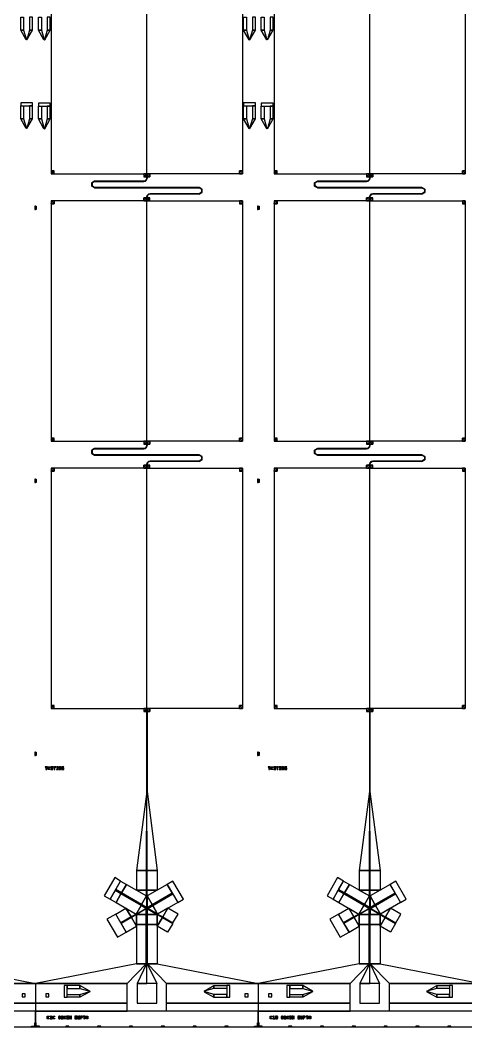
# Model space of a CAD drawing. Extents: x -50899 to 50899, y -48295 to 50898.
# Drawn here: x -25813 to -14513, y -24250 to 1302 of the extents above; entities that cross this region are included whole.
import ezdxf

# ---------------------------------------------------------------- set-up
doc = ezdxf.new("R2010")
doc.units = 0

# ---------------------------------------------------------------- blocks, each defined once
blk = doc.blocks.new('C1B')
for points in [[(5250, 25525), (5250, 25200), (5175, 25200), (5175, 25525), (5250, 25525)], [(5250, 25525), (5250, 25200), (5175, 25200), (5175, 25525), (5250, 25525)], [(5400, 25525), (5400, 25200), (5475, 25200), (5475, 25525), (5400, 25525)], [(5400, 25525), (5400, 25200), (5475, 25200), (5475, 25525), (5400, 25525)], [(5250, 25200), (5320, 24950), (5315, 24950), (5175, 25200), (5250, 25200)], [(5250, 25200), (5320, 24950), (5315, 24950), (5175, 25200), (5250, 25200)], [(5400, 25200), (5330, 24950), (5335, 24950), (5475, 25200), (5400, 25200)], [(5400, 25200), (5330, 24950), (5335, 24950), (5475, 25200), (5400, 25200)], [(5175, 23350), (5175, 23275), (5475, 23275), (5475, 23350), (5175, 23350)], [(5175, 23350), (5175, 23275), (5475, 23275), (5475, 23350), (5175, 23350)], [(5250, 23275), (5250, 22950), (5175, 22950), (5175, 23275), (5250, 23275)], [(5250, 23275), (5250, 22950), (5175, 22950), (5175, 23275), (5250, 23275)], [(5400, 23275), (5400, 22950), (5475, 22950), (5475, 23275), (5400, 23275)], [(5400, 23275), (5400, 22950), (5475, 22950), (5475, 23275), (5400, 23275)], [(5250, 22950), (5320, 22700), (5315, 22700), (5175, 22950), (5250, 22950)], [(5250, 22950), (5320, 22700), (5315, 22700), (5175, 22950), (5250, 22950)], [(5400, 22950), (5330, 22700), (5335, 22700), (5475, 22950), (5400, 22950)], [(5400, 22950), (5330, 22700), (5335, 22700), (5475, 22950), (5400, 22950)], [(5550, 20646), (5550, 20726), (5530, 20726), (5530, 20646), (5550, 20646)], [(5550, 13717), (5550, 13797), (5530, 13797), (5530, 13717), (5550, 13717)], [(5550, 6789), (5550, 6869), (5530, 6869), (5530, 6789), (5550, 6789)], [(5818, 6430), (5835, 6430), (5835, 6491), (5852, 6491), (5852, 6500), (5800, 6500), (5800, 6491), (5818, 6491), (5818, 6430), (5818, 6430)], [(5870, 6430), (5870, 6500), (5922, 6500), (5922, 6491), (5888, 6491), (5888, 6474), (5905, 6474), (5905, 6465), (5888, 6465), (5888, 6439), (5922, 6439), (5922, 6430), (5870, 6430), (5870, 6430)], [(5940, 6430), (5992, 6430), (5992, 6474), (5958, 6474), (5958, 6491), (5992, 6491), (5992, 6500), (5940, 6500), (5940, 6465), (5975, 6465), (5975, 6439), (5940, 6439), (5940, 6430), (5940, 6430)], [(6028, 6430), (6045, 6430), (6045, 6491), (6062, 6491), (6062, 6500), (6010, 6500), (6010, 6491), (6028, 6491), (6028, 6430), (6028, 6430)], [(6080, 6430), (6132, 6430), (6132, 6439), (6115, 6439), (6115, 6491), (6132, 6491), (6132, 6500), (6080, 6500), (6080, 6491), (6098, 6491), (6098, 6439), (6080, 6439), (6080, 6430), (6080, 6430)], [(6150, 6430), (6168, 6430), (6168, 6474), (6185, 6430), (6202, 6430), (6202, 6500), (6185, 6500), (6185, 6448), (6168, 6500), (6150, 6500), (6150, 6430), (6150, 6430)], [(6220, 6430), (6272, 6430), (6272, 6465), (6246, 6465), (6246, 6456), (6255, 6456), (6255, 6439), (6238, 6439), (6238, 6491), (6272, 6491), (6272, 6500), (6220, 6500), (6220, 6430), (6220, 6430)], [(3225, 1000), (2740, 1500), (2990, 1500), (5550, 1000), (3225, 1000)], [(3225, 500), (3225, 1000), (5550, 1000), (5550, 500), (3225, 500)], [(5210, 740), (5210, 660), (5290, 660), (5290, 740), (5210, 740)], [(5550, -100), (5550, 300), (-100, 300), (-100, -100), (5550, -100)], [(3225, 300), (3225, 500), (5550, 500), (5550, 300), (3225, 300)], [(5550, -100), (5450, -100), (5450, -80), (5530, -80), (5530, 0), (5550, 0), (5550, -100)], [(6200, 100), (6200, 170), (6252, 170), (6252, 161), (6218, 161), (6218, 144), (6235, 144), (6235, 135), (6218, 135), (6218, 109), (6252, 109), (6252, 100), (6200, 100), (6200, 100)], [(6270, 100), (6270, 170), (6322, 170), (6322, 161), (6288, 161), (6288, 144), (6305, 144), (6305, 135), (6288, 135), (6288, 109), (6322, 109), (6322, 100), (6270, 100), (6270, 100)], [(6340, 100), (6392, 100), (6392, 144), (6358, 144), (6358, 161), (6392, 161), (6392, 170), (6340, 170), (6340, 135), (6375, 135), (6375, 109), (6340, 109), (6340, 100), (6340, 100)], [(6410, 100), (6428, 100), (6428, 135), (6445, 135), (6445, 100), (6462, 100), (6462, 170), (6445, 170), (6445, 144), (6428, 144), (6428, 170), (6410, 170), (6410, 100), (6410, 100)], [(6550, 100), (6602, 100), (6602, 135), (6576, 135), (6576, 126), (6585, 126), (6585, 109), (6568, 109), (6568, 161), (6602, 161), (6602, 170), (6550, 170), (6550, 100), (6550, 100)], [(6620, 100), (6672, 100), (6672, 170), (6655, 170), (6655, 109), (6638, 109), (6638, 170), (6620, 170), (6620, 100), (6620, 100)], [(6690, 100), (6708, 100), (6708, 170), (6690, 170), (6690, 100)], [(6708, 135), (6742, 135), (6742, 170), (6708, 170), (6708, 161), (6725, 161), (6725, 144), (6708, 144), (6708, 135)], [(6778, 100), (6795, 100), (6795, 161), (6812, 161), (6812, 170), (6760, 170), (6760, 161), (6778, 161), (6778, 100), (6778, 100)], [(6830, 100), (6830, 170), (6882, 170), (6882, 100), (6865, 100), (6865, 161), (6848, 161), (6848, 100), (6830, 100)], [(6848, 135), (6848, 144), (6865, 144), (6865, 135), (6848, 135)]]:
    blk.add_lwpolyline(points)
blk = doc.blocks.new('C1C')
for points in [[(2724, 21553), (2724, 27653), (301, 27653), (301, 21553), (2724, 21553)], [(2726, 21553), (2726, 27653), (5149, 27653), (5149, 21553), (2726, 21553)], [(50, 25525), (50, 25200), (-25, 25200), (-25, 25525), (50, 25525)], [(50, 25525), (50, 25200), (-25, 25200), (-25, 25525), (50, 25525)], [(200, 25525), (200, 25200), (275, 25200), (275, 25525), (200, 25525)], [(200, 25525), (200, 25200), (275, 25200), (275, 25525), (200, 25525)], [(5250, 25525), (5250, 25200), (5175, 25200), (5175, 25525), (5250, 25525)], [(5250, 25525), (5250, 25200), (5175, 25200), (5175, 25525), (5250, 25525)], [(5400, 25525), (5400, 25200), (5475, 25200), (5475, 25525), (5400, 25525)], [(5400, 25525), (5400, 25200), (5475, 25200), (5475, 25525), (5400, 25525)], [(50, 25200), (120, 24950), (115, 24950), (-25, 25200), (50, 25200)], [(50, 25200), (120, 24950), (115, 24950), (-25, 25200), (50, 25200)], [(200, 25200), (130, 24950), (135, 24950), (275, 25200), (200, 25200)], [(200, 25200), (130, 24950), (135, 24950), (275, 25200), (200, 25200)], [(5250, 25200), (5320, 24950), (5315, 24950), (5175, 25200), (5250, 25200)], [(5250, 25200), (5320, 24950), (5315, 24950), (5175, 25200), (5250, 25200)], [(5400, 25200), (5330, 24950), (5335, 24950), (5475, 25200), (5400, 25200)], [(5400, 25200), (5330, 24950), (5335, 24950), (5475, 25200), (5400, 25200)], [(-25, 23345), (-25, 23270), (275, 23270), (275, 23345), (-25, 23345)], [(-25, 23345), (-25, 23270), (275, 23270), (275, 23345), (-25, 23345)], [(50, 23270), (50, 22945), (-25, 22945), (-25, 23270), (50, 23270)], [(50, 23270), (50, 22945), (-25, 22945), (-25, 23270), (50, 23270)], [(200, 23270), (200, 22945), (275, 22945), (275, 23270), (200, 23270)], [(200, 23270), (200, 22945), (275, 22945), (275, 23270), (200, 23270)], [(5175, 23350), (5175, 23275), (5475, 23275), (5475, 23350), (5175, 23350)], [(5175, 23350), (5175, 23275), (5475, 23275), (5475, 23350), (5175, 23350)], [(5250, 23275), (5250, 22950), (5175, 22950), (5175, 23275), (5250, 23275)], [(5250, 23275), (5250, 22950), (5175, 22950), (5175, 23275), (5250, 23275)], [(5400, 23275), (5400, 22950), (5475, 22950), (5475, 23275), (5400, 23275)], [(5400, 23275), (5400, 22950), (5475, 22950), (5475, 23275), (5400, 23275)], [(50, 22945), (120, 22695), (115, 22695), (-25, 22945), (50, 22945)], [(50, 22945), (120, 22695), (115, 22695), (-25, 22945), (50, 22945)], [(200, 22945), (130, 22695), (135, 22695), (275, 22945), (200, 22945)], [(200, 22945), (130, 22695), (135, 22695), (275, 22945), (200, 22945)], [(5250, 22950), (5320, 22700), (5315, 22700), (5175, 22950), (5250, 22950)], [(5250, 22950), (5320, 22700), (5315, 22700), (5175, 22950), (5250, 22950)], [(5400, 22950), (5330, 22700), (5335, 22700), (5475, 22950), (5400, 22950)], [(5400, 22950), (5330, 22700), (5335, 22700), (5475, 22950), (5400, 22950)], [(376, 21553), (376, 21628), (301, 21628), (301, 21553), (376, 21553)], [(301, 21628), (311, 21590), (338, 21563), (376, 21553), (376, 21590), (357, 21595), (344, 21609), (338, 21628), (301, 21628)], [(338, 21628), (344, 21609), (357, 21595), (376, 21590), (376, 21628), (376, 21628), (376, 21628), (376, 21628), (338, 21628)], [(2646, 21553), (2646, 21478), (2720, 21478), (2720, 21553), (2646, 21553)], [(2720, 21478), (2710, 21515), (2683, 21543), (2646, 21553), (2646, 21515), (2664, 21510), (2678, 21496), (2683, 21478), (2720, 21478)], [(2683, 21478), (2678, 21496), (2664, 21510), (2646, 21515), (2646, 21478), (2646, 21478), (2646, 21478), (2646, 21478), (2683, 21478)], [(2724, 21442), (2724, 21553), (2720, 21553), (2720, 21442), (2724, 21442)], [(2726, 21442), (2726, 21553), (2730, 21553), (2730, 21442), (2726, 21442)], [(2730, 21553), (2730, 21478), (2804, 21478), (2804, 21553), (2730, 21553)], [(2730, 21478), (2740, 21515), (2767, 21543), (2804, 21553), (2804, 21515), (2786, 21510), (2772, 21496), (2767, 21478), (2730, 21478)], [(2767, 21478), (2772, 21496), (2786, 21510), (2804, 21515), (2804, 21478), (2804, 21478), (2804, 21478), (2804, 21478), (2767, 21478)], [(5149, 21553), (5149, 21628), (5074, 21628), (5074, 21553), (5149, 21553)], [(5149, 21628), (5139, 21590), (5112, 21563), (5074, 21553), (5074, 21590), (5093, 21595), (5106, 21609), (5112, 21628), (5149, 21628)], [(5112, 21628), (5106, 21609), (5093, 21595), (5074, 21590), (5074, 21628), (5074, 21628), (5074, 21628), (5074, 21628), (5112, 21628)], [(1400, 21197), (1327, 21239), (1327, 21324), (1400, 21366), (1400, 21363), (1329, 21322), (1329, 21241), (1400, 21200), (1400, 21197)], [(1400, 21203), (1332, 21242), (1332, 21321), (1400, 21360), (1400, 21357), (1335, 21319), (1335, 21244), (1400, 21206), (1400, 21203)], [(1400, 21363), (2645, 21363), (2645, 21366), (1400, 21366), (1400, 21363)], [(1400, 21360), (2645, 21360), (2645, 21357), (1400, 21357), (1400, 21360)], [(2645, 21357), (2687, 21368), (2718, 21399), (2730, 21442), (2726, 21442), (2716, 21401), (2686, 21371), (2645, 21360), (2645, 21357)], [(2645, 21363), (2684, 21374), (2713, 21402), (2724, 21442), (2720, 21442), (2710, 21404), (2683, 21376), (2645, 21366), (2645, 21363)], [(4050, 21203), (1400, 21203), (1400, 21206), (4050, 21206), (4050, 21203)], [(4050, 21200), (1400, 21200), (1400, 21197), (4050, 21197), (4050, 21200)], [(2720, 20962), (2732, 21004), (2763, 21035), (2805, 21046), (2805, 21043), (2764, 21032), (2734, 21002), (2724, 20962), (2720, 20962)], [(2724, 20867), (2724, 20962), (2720, 20962), (2720, 20867), (2724, 20867)], [(2726, 20962), (2737, 21001), (2766, 21030), (2805, 21040), (2805, 21037), (2767, 21027), (2740, 20999), (2730, 20962), (2726, 20962)], [(2726, 20867), (2726, 20962), (2730, 20962), (2730, 20867), (2726, 20867)], [(2805, 21043), (4050, 21043), (4050, 21046), (2805, 21046), (2805, 21043)], [(2805, 21040), (4050, 21040), (4050, 21037), (2805, 21037), (2805, 21040)], [(4050, 21037), (4123, 21079), (4123, 21164), (4050, 21206), (4050, 21203), (4121, 21162), (4121, 21081), (4050, 21040), (4050, 21037)], [(4050, 21043), (4118, 21082), (4118, 21161), (4050, 21200), (4050, 21197), (4115, 21159), (4115, 21084), (4050, 21046), (4050, 21043)], [(-100, 20646), (-100, 20726), (-80, 20726), (-80, 20646), (-100, 20646)], [(2724, 14767), (2724, 20867), (301, 20867), (301, 14767), (2724, 14767)], [(301, 20867), (301, 20792), (376, 20792), (376, 20867), (301, 20867)], [(301, 20792), (311, 20829), (338, 20857), (376, 20867), (376, 20829), (357, 20824), (344, 20810), (338, 20792), (301, 20792)], [(338, 20792), (344, 20810), (357, 20824), (376, 20829), (376, 20792), (376, 20792), (376, 20792), (376, 20792), (338, 20792)], [(2720, 20867), (2720, 20942), (2646, 20942), (2646, 20867), (2720, 20867)], [(2720, 20942), (2710, 20904), (2683, 20877), (2646, 20867), (2646, 20904), (2664, 20909), (2678, 20923), (2683, 20942), (2720, 20942)], [(2683, 20942), (2678, 20923), (2664, 20909), (2646, 20904), (2646, 20942), (2646, 20942), (2646, 20942), (2646, 20942), (2683, 20942)], [(2726, 14767), (2726, 20867), (5149, 20867), (5149, 14767), (2726, 14767)], [(2804, 20867), (2804, 20942), (2730, 20942), (2730, 20867), (2804, 20867)], [(2730, 20942), (2740, 20904), (2767, 20877), (2804, 20867), (2804, 20904), (2786, 20909), (2772, 20923), (2767, 20942), (2730, 20942)], [(2767, 20942), (2772, 20923), (2786, 20909), (2804, 20904), (2804, 20942), (2804, 20942), (2804, 20942), (2804, 20942), (2767, 20942)], [(5074, 20867), (5074, 20792), (5149, 20792), (5149, 20867), (5074, 20867)], [(5149, 20792), (5139, 20829), (5112, 20857), (5074, 20867), (5074, 20829), (5093, 20824), (5106, 20810), (5112, 20792), (5149, 20792)], [(5112, 20792), (5106, 20810), (5093, 20824), (5074, 20829), (5074, 20792), (5074, 20792), (5074, 20792), (5074, 20792), (5112, 20792)], [(5550, 20646), (5550, 20726), (5530, 20726), (5530, 20646), (5550, 20646)], [(376, 14767), (376, 14842), (301, 14842), (301, 14767), (376, 14767)], [(301, 14842), (311, 14804), (338, 14777), (376, 14767), (376, 14804), (357, 14809), (344, 14823), (338, 14842), (301, 14842)], [(338, 14842), (344, 14823), (357, 14809), (376, 14804), (376, 14842), (376, 14842), (376, 14842), (376, 14842), (338, 14842)], [(5149, 14767), (5149, 14842), (5074, 14842), (5074, 14767), (5149, 14767)], [(5149, 14842), (5139, 14804), (5112, 14777), (5074, 14767), (5074, 14804), (5093, 14809), (5106, 14823), (5112, 14842), (5149, 14842)], [(5112, 14842), (5106, 14823), (5093, 14809), (5074, 14804), (5074, 14842), (5074, 14842), (5074, 14842), (5074, 14842), (5112, 14842)], [(1400, 14411), (1327, 14453), (1327, 14538), (1400, 14580), (1400, 14577), (1329, 14536), (1329, 14455), (1400, 14414), (1400, 14411)], [(1400, 14417), (1332, 14456), (1332, 14535), (1400, 14574), (1400, 14571), (1335, 14533), (1335, 14458), (1400, 14420), (1400, 14417)], [(1400, 14577), (2645, 14577), (2645, 14580), (1400, 14580), (1400, 14577)], [(1400, 14574), (2645, 14574), (2645, 14571), (1400, 14571), (1400, 14574)], [(2645, 14571), (2687, 14582), (2718, 14613), (2730, 14656), (2726, 14656), (2716, 14615), (2686, 14585), (2645, 14574), (2645, 14571)], [(2645, 14577), (2684, 14588), (2713, 14616), (2724, 14656), (2720, 14656), (2710, 14618), (2683, 14590), (2645, 14580), (2645, 14577)], [(2646, 14767), (2646, 14692), (2720, 14692), (2720, 14767), (2646, 14767)], [(2720, 14692), (2710, 14729), (2683, 14757), (2646, 14767), (2646, 14729), (2664, 14724), (2678, 14710), (2683, 14692), (2720, 14692)], [(2683, 14692), (2678, 14710), (2664, 14724), (2646, 14729), (2646, 14692), (2646, 14692), (2646, 14692), (2646, 14692), (2683, 14692)], [(2724, 14656), (2724, 14767), (2720, 14767), (2720, 14656), (2724, 14656)], [(2726, 14656), (2726, 14767), (2730, 14767), (2730, 14656), (2726, 14656)], [(2730, 14767), (2730, 14692), (2804, 14692), (2804, 14767), (2730, 14767)], [(2730, 14692), (2740, 14729), (2767, 14757), (2804, 14767), (2804, 14729), (2786, 14724), (2772, 14710), (2767, 14692), (2730, 14692)], [(2767, 14692), (2772, 14710), (2786, 14724), (2804, 14729), (2804, 14692), (2804, 14692), (2804, 14692), (2804, 14692), (2767, 14692)], [(4050, 14417), (1400, 14417), (1400, 14420), (4050, 14420), (4050, 14417)], [(4050, 14414), (1400, 14414), (1400, 14411), (4050, 14411), (4050, 14414)], [(4050, 14251), (4123, 14293), (4123, 14378), (4050, 14420), (4050, 14417), (4121, 14376), (4121, 14295), (4050, 14254), (4050, 14251)], [(4050, 14257), (4118, 14296), (4118, 14375), (4050, 14414), (4050, 14411), (4115, 14373), (4115, 14298), (4050, 14260), (4050, 14257)], [(2724, 7981), (2724, 14081), (301, 14081), (301, 7981), (2724, 7981)], [(301, 14081), (301, 14006), (376, 14006), (376, 14081), (301, 14081)], [(301, 14006), (311, 14043), (338, 14071), (376, 14081), (376, 14043), (357, 14038), (344, 14024), (338, 14006), (301, 14006)], [(2720, 14081), (2720, 14156), (2646, 14156), (2646, 14081), (2720, 14081)], [(2720, 14156), (2710, 14118), (2683, 14091), (2646, 14081), (2646, 14118), (2664, 14123), (2678, 14137), (2683, 14156), (2720, 14156)], [(2683, 14156), (2678, 14137), (2664, 14123), (2646, 14118), (2646, 14156), (2646, 14156), (2646, 14156), (2646, 14156), (2683, 14156)], [(2720, 14176), (2732, 14218), (2763, 14249), (2805, 14260), (2805, 14257), (2764, 14246), (2734, 14216), (2724, 14176), (2720, 14176)], [(2724, 14081), (2724, 14176), (2720, 14176), (2720, 14081), (2724, 14081)], [(2726, 7981), (2726, 14081), (5149, 14081), (5149, 7981), (2726, 7981)], [(2726, 14176), (2737, 14215), (2766, 14244), (2805, 14254), (2805, 14251), (2767, 14241), (2740, 14213), (2730, 14176), (2726, 14176)], [(2726, 14081), (2726, 14176), (2730, 14176), (2730, 14081), (2726, 14081)], [(2804, 14081), (2804, 14156), (2730, 14156), (2730, 14081), (2804, 14081)], [(2730, 14156), (2740, 14118), (2767, 14091), (2804, 14081), (2804, 14118), (2786, 14123), (2772, 14137), (2767, 14156), (2730, 14156)], [(2767, 14156), (2772, 14137), (2786, 14123), (2804, 14118), (2804, 14156), (2804, 14156), (2804, 14156), (2804, 14156), (2767, 14156)], [(2805, 14257), (4050, 14257), (4050, 14260), (2805, 14260), (2805, 14257)], [(2805, 14254), (4050, 14254), (4050, 14251), (2805, 14251), (2805, 14254)], [(5074, 14081), (5074, 14006), (5149, 14006), (5149, 14081), (5074, 14081)], [(5149, 14006), (5139, 14043), (5112, 14071), (5074, 14081), (5074, 14043), (5093, 14038), (5106, 14024), (5112, 14006), (5149, 14006)], [(338, 14006), (344, 14024), (357, 14038), (376, 14043), (376, 14006), (376, 14006), (376, 14006), (376, 14006), (338, 14006)], [(5112, 14006), (5106, 14024), (5093, 14038), (5074, 14043), (5074, 14006), (5074, 14006), (5074, 14006), (5074, 14006), (5112, 14006)], [(-100, 13717), (-100, 13797), (-80, 13797), (-80, 13717), (-100, 13717)], [(5550, 13717), (5550, 13797), (5530, 13797), (5530, 13717), (5550, 13717)], [(376, 7981), (376, 8056), (301, 8056), (301, 7981), (376, 7981)], [(301, 8056), (311, 8018), (338, 7991), (376, 7981), (376, 8018), (357, 8023), (344, 8037), (338, 8056), (301, 8056)], [(338, 8056), (344, 8037), (357, 8023), (376, 8018), (376, 8056), (376, 8056), (376, 8056), (376, 8056), (338, 8056)], [(2646, 7981), (2646, 7906), (2720, 7906), (2720, 7981), (2646, 7981)], [(2720, 7906), (2710, 7943), (2683, 7971), (2646, 7981), (2646, 7943), (2664, 7938), (2678, 7924), (2683, 7906), (2720, 7906)], [(2683, 7906), (2678, 7924), (2664, 7938), (2646, 7943), (2646, 7906), (2646, 7906), (2646, 7906), (2646, 7906), (2683, 7906)], [(2724, 5871), (2724, 7981), (2720, 7981), (2720, 5871), (2724, 5871)], [(2726, 5871), (2726, 7981), (2730, 7981), (2730, 5871), (2726, 5871)], [(2730, 7981), (2730, 7906), (2804, 7906), (2804, 7981), (2730, 7981)], [(2730, 7906), (2740, 7943), (2767, 7971), (2804, 7981), (2804, 7943), (2786, 7938), (2772, 7924), (2767, 7906), (2730, 7906)], [(2767, 7906), (2772, 7924), (2786, 7938), (2804, 7943), (2804, 7906), (2804, 7906), (2804, 7906), (2804, 7906), (2767, 7906)], [(5149, 7981), (5149, 8056), (5074, 8056), (5074, 7981), (5149, 7981)], [(5149, 8056), (5139, 8018), (5112, 7991), (5074, 7981), (5074, 8018), (5093, 8023), (5106, 8037), (5112, 8056), (5149, 8056)], [(5112, 8056), (5106, 8037), (5093, 8023), (5074, 8018), (5074, 8056), (5074, 8056), (5074, 8056), (5074, 8056), (5112, 8056)], [(-100, 6789), (-100, 6869), (-80, 6869), (-80, 6789), (-100, 6789)], [(5550, 6789), (5550, 6869), (5530, 6869), (5530, 6789), (5550, 6789)], [(5818, 6430), (5835, 6430), (5835, 6491), (5852, 6491), (5852, 6500), (5800, 6500), (5800, 6491), (5818, 6491), (5818, 6430), (5818, 6430)], [(5870, 6430), (5870, 6500), (5922, 6500), (5922, 6491), (5888, 6491), (5888, 6474), (5905, 6474), (5905, 6465), (5888, 6465), (5888, 6439), (5922, 6439), (5922, 6430), (5870, 6430), (5870, 6430)], [(5940, 6430), (5992, 6430), (5992, 6474), (5958, 6474), (5958, 6491), (5992, 6491), (5992, 6500), (5940, 6500), (5940, 6465), (5975, 6465), (5975, 6439), (5940, 6439), (5940, 6430), (5940, 6430)], [(6028, 6430), (6045, 6430), (6045, 6491), (6062, 6491), (6062, 6500), (6010, 6500), (6010, 6491), (6028, 6491), (6028, 6430), (6028, 6430)], [(6080, 6430), (6132, 6430), (6132, 6439), (6115, 6439), (6115, 6491), (6132, 6491), (6132, 6500), (6080, 6500), (6080, 6491), (6098, 6491), (6098, 6439), (6080, 6439), (6080, 6430), (6080, 6430)], [(6150, 6430), (6168, 6430), (6168, 6474), (6185, 6430), (6202, 6430), (6202, 6500), (6185, 6500), (6185, 6448), (6168, 6500), (6150, 6500), (6150, 6430), (6150, 6430)], [(6220, 6430), (6272, 6430), (6272, 6465), (6246, 6465), (6246, 6456), (6255, 6456), (6255, 6439), (6238, 6439), (6238, 6491), (6272, 6491), (6272, 6500), (6220, 6500), (6220, 6430), (6220, 6430)], [(2718, 3871), (2724, 5871), (2720, 5871), (2460, 3871), (2718, 3871)], [(2732, 3871), (2726, 5871), (2730, 5871), (2990, 3871), (2732, 3871)], [(2718, 3371), (2718, 3871), (2460, 3871), (2460, 3371), (2718, 3371)], [(2732, 3371), (2732, 3871), (2990, 3871), (2990, 3371), (2732, 3371)], [(2059, 3602), (1910, 3688), (1645, 3229), (1794, 3143), (2059, 3602)], [(2083, 3300), (1934, 3386), (2059, 3602), (2208, 3516), (2083, 3300)], [(3507, 3057), (3652, 3141), (3387, 3600), (3242, 3516), (3507, 3057)], [(2068, 3274), (1919, 3360), (1794, 3143), (1943, 3057), (2068, 3274)], [(2592, 3005), (2083, 3300), (2208, 3516), (2718, 3222), (2592, 3005)], [(2718, 3222), (2718, 3371), (2460, 3371), (2718, 3222), (2718, 3222)], [(2858, 3005), (3367, 3300), (3242, 3516), (2732, 3222), (2858, 3005)], [(2732, 3222), (2732, 3371), (2990, 3371), (2732, 3222), (2732, 3222)], [(2578, 2979), (2068, 3274), (1943, 3057), (2452, 2763), (2578, 2979)], [(2589, 2999), (2079, 3293), (2071, 3280), (2581, 2986), (2589, 2999)], [(2718, 2933), (2592, 3005), (2718, 3222), (2718, 2933), (2718, 2933)], [(2732, 2933), (2858, 3005), (2732, 3222), (2732, 2933), (2732, 2933)], [(2869, 2986), (3379, 3280), (3371, 3293), (2861, 2999), (2869, 2986)], [(2872, 2979), (3382, 3274), (3507, 3057), (2998, 2763), (2872, 2979)], [(2324, 2689), (2064, 2539), (1935, 2762), (2195, 2912), (2324, 2689)], [(2452, 2763), (2324, 2689), (2195, 2912), (2452, 2763), (2452, 2763)], [(2702, 2907), (2578, 2979), (2452, 2763), (2702, 2907), (2702, 2907)], [(2710, 2750), (2710, 2894), (2710, 2894), (2460, 2750), (2710, 2750)], [(2710, 2920), (2585, 2992), (2581, 2986), (2706, 2914), (2710, 2920)], [(2710, 2920), (2585, 2992), (2589, 2999), (2714, 2927), (2710, 2920)], [(2725, 2920), (2714, 2927), (2706, 2914), (2718, 2907), (2725, 2920)], [(2725, 2907), (2725, 2920), (2725, 2920), (2718, 2907), (2725, 2907)], [(2732, 2894), (2732, 2907), (2718, 2907), (2718, 2894), (2732, 2894)], [(2725, 2750), (2725, 2894), (2718, 2894), (2718, 2750), (2725, 2750)], [(2732, 2907), (2744, 2914), (2736, 2927), (2725, 2920), (2732, 2907)], [(2725, 2907), (2725, 2920), (2725, 2920), (2732, 2907), (2725, 2907)], [(2725, 2750), (2725, 2894), (2732, 2894), (2732, 2750), (2725, 2750)], [(2740, 2920), (2865, 2992), (2861, 2999), (2736, 2927), (2740, 2920)], [(2740, 2920), (2865, 2992), (2869, 2986), (2744, 2914), (2740, 2920)], [(2740, 2750), (2740, 2894), (2740, 2894), (2990, 2750), (2740, 2750)], [(2748, 2907), (2872, 2979), (2998, 2763), (2748, 2907), (2748, 2907)], [(2998, 2763), (3126, 2689), (3255, 2912), (2998, 2763), (2998, 2763)], [(3126, 2689), (3386, 2539), (3515, 2762), (3255, 2912), (3126, 2689)], [(1935, 2762), (1712, 2633), (1977, 2174), (2200, 2303), (1935, 2762)], [(2331, 2676), (2071, 2526), (2200, 2303), (2460, 2453), (2331, 2676)], [(2460, 2750), (2331, 2676), (2460, 2453), (2460, 2750), (2460, 2750)], [(2710, 2500), (2710, 2750), (2460, 2750), (2460, 2500), (2710, 2500)], [(2732, 2500), (2732, 2750), (2718, 2750), (2718, 2500), (2732, 2500)], [(2740, 2500), (2740, 2750), (2990, 2750), (2990, 2500), (2740, 2500)], [(2990, 2750), (3119, 2676), (2990, 2453), (2990, 2750), (2990, 2750)], [(3119, 2676), (3379, 2526), (3250, 2303), (2990, 2453), (3119, 2676)], [(2710, 1500), (2710, 2500), (2460, 2500), (2460, 1500), (2710, 1500)], [(2732, 1500), (2732, 2500), (2718, 2500), (2718, 1500), (2732, 1500)], [(2740, 1500), (2740, 2500), (2990, 2500), (2990, 1500), (2740, 1500)], [(2225, 1000), (2710, 1500), (2460, 1500), (-100, 1000), (2225, 1000)], [(2725, 1000), (2725, 1500), (2718, 1500), (2475, 1000), (2725, 1000)], [(2725, 1000), (2725, 1500), (2732, 1500), (2975, 1000), (2725, 1000)], [(3225, 1000), (2740, 1500), (2990, 1500), (5550, 1000), (3225, 1000)], [(2225, 500), (2225, 1000), (-100, 1000), (-100, 500), (2225, 500)], [(625, 650), (700, 650), (700, 950), (625, 950), (625, 650)], [(625, 650), (700, 650), (700, 950), (625, 950), (625, 650)], [(700, 875), (1025, 875), (1025, 950), (700, 950), (700, 875)], [(700, 875), (1025, 875), (1025, 950), (700, 950), (700, 875)], [(1025, 875), (1275, 805), (1275, 810), (1025, 950), (1025, 875)], [(1025, 875), (1275, 805), (1275, 810), (1025, 950), (1025, 875)], [(1025, 725), (1275, 795), (1275, 790), (1025, 650), (1025, 725)], [(1025, 725), (1275, 795), (1275, 790), (1025, 650), (1025, 725)], [(2975, 500), (2975, 1000), (2475, 1000), (2475, 500), (2975, 500)], [(3225, 500), (3225, 1000), (5550, 1000), (5550, 500), (3225, 500)], [(4425, 875), (4175, 805), (4175, 810), (4425, 950), (4425, 875)], [(4425, 875), (4175, 805), (4175, 810), (4425, 950), (4425, 875)], [(4425, 725), (4175, 795), (4175, 790), (4425, 650), (4425, 725)], [(4425, 725), (4175, 795), (4175, 790), (4425, 650), (4425, 725)], [(4750, 875), (4425, 875), (4425, 950), (4750, 950), (4750, 875)], [(4750, 875), (4425, 875), (4425, 950), (4750, 950), (4750, 875)], [(4825, 950), (4750, 950), (4750, 650), (4825, 650), (4825, 950)], [(4825, 950), (4750, 950), (4750, 650), (4825, 650), (4825, 950)], [(160, 740), (160, 660), (240, 660), (240, 740), (160, 740)], [(700, 725), (1025, 725), (1025, 650), (700, 650), (700, 725)], [(700, 725), (1025, 725), (1025, 650), (700, 650), (700, 725)], [(4750, 725), (4425, 725), (4425, 650), (4750, 650), (4750, 725)], [(4750, 725), (4425, 725), (4425, 650), (4750, 650), (4750, 725)], [(5210, 740), (5210, 660), (5290, 660), (5290, 740), (5210, 740)], [(2225, 300), (2225, 500), (-100, 500), (-100, 300), (2225, 300)], [(5550, -100), (5550, 300), (-100, 300), (-100, -100), (5550, -100)], [(3225, 300), (3225, 500), (5550, 500), (5550, 300), (3225, 300)], [(-100, -100), (0, -100), (0, -80), (-80, -80), (-80, 0), (-100, 0), (-100, -100)], [(200, 100), (200, 170), (252, 170), (252, 161), (218, 161), (218, 109), (252, 109), (252, 100), (200, 100), (200, 100)], [(270, 100), (322, 100), (322, 109), (305, 109), (305, 170), (288, 170), (270, 161), (270, 152), (288, 152), (288, 109), (270, 109), (270, 100), (270, 100)], [(340, 100), (340, 170), (392, 170), (392, 161), (358, 161), (358, 109), (392, 109), (392, 100), (340, 100), (340, 100)], [(5550, -100), (5450, -100), (5450, -80), (5530, -80), (5530, 0), (5550, 0), (5550, -100)], [(6200, 100), (6200, 170), (6252, 170), (6252, 161), (6218, 161), (6218, 144), (6235, 144), (6235, 135), (6218, 135), (6218, 109), (6252, 109), (6252, 100), (6200, 100), (6200, 100)], [(6270, 100), (6270, 170), (6322, 170), (6322, 161), (6288, 161), (6288, 144), (6305, 144), (6305, 135), (6288, 135), (6288, 109), (6322, 109), (6322, 100), (6270, 100), (6270, 100)], [(6340, 100), (6392, 100), (6392, 144), (6358, 144), (6358, 161), (6392, 161), (6392, 170), (6340, 170), (6340, 135), (6375, 135), (6375, 109), (6340, 109), (6340, 100), (6340, 100)], [(6410, 100), (6428, 100), (6428, 135), (6445, 135), (6445, 100), (6462, 100), (6462, 170), (6445, 170), (6445, 144), (6428, 144), (6428, 170), (6410, 170), (6410, 100), (6410, 100)], [(6550, 100), (6602, 100), (6602, 135), (6576, 135), (6576, 126), (6585, 126), (6585, 109), (6568, 109), (6568, 161), (6602, 161), (6602, 170), (6550, 170), (6550, 100), (6550, 100)], [(6620, 100), (6672, 100), (6672, 170), (6655, 170), (6655, 109), (6638, 109), (6638, 170), (6620, 170), (6620, 100), (6620, 100)], [(6690, 100), (6708, 100), (6708, 170), (6690, 170), (6690, 100)], [(6708, 135), (6742, 135), (6742, 170), (6708, 170), (6708, 161), (6725, 161), (6725, 144), (6708, 144), (6708, 135)], [(6778, 100), (6795, 100), (6795, 161), (6812, 161), (6812, 170), (6760, 170), (6760, 161), (6778, 161), (6778, 100), (6778, 100)], [(6830, 100), (6830, 170), (6882, 170), (6882, 100), (6865, 100), (6865, 161), (6848, 161), (6848, 100), (6830, 100)], [(6848, 135), (6848, 144), (6865, 144), (6865, 135), (6848, 135)], [(667, -100), (747, -100), (747, -80), (667, -80), (667, -100)], [(1474, -100), (1554, -100), (1554, -80), (1474, -80), (1474, -100)], [(2281, -100), (2361, -100), (2361, -80), (2281, -80), (2281, -100)], [(3089, -100), (3169, -100), (3169, -80), (3089, -80), (3089, -100)], [(3896, -100), (3976, -100), (3976, -80), (3896, -80), (3896, -100)], [(4703, -100), (4783, -100), (4783, -80), (4703, -80), (4703, -100)]]:
    blk.add_lwpolyline(points)
blk = doc.blocks.new('C1D')
for points in [[(2724, 21553), (2724, 27653), (301, 27653), (301, 21553), (2724, 21553)], [(2726, 21553), (2726, 27653), (5149, 27653), (5149, 21553), (2726, 21553)], [(50, 25525), (50, 25200), (-25, 25200), (-25, 25525), (50, 25525)], [(50, 25525), (50, 25200), (-25, 25200), (-25, 25525), (50, 25525)], [(200, 25525), (200, 25200), (275, 25200), (275, 25525), (200, 25525)], [(200, 25525), (200, 25200), (275, 25200), (275, 25525), (200, 25525)], [(50, 25200), (120, 24950), (115, 24950), (-25, 25200), (50, 25200)], [(50, 25200), (120, 24950), (115, 24950), (-25, 25200), (50, 25200)], [(200, 25200), (130, 24950), (135, 24950), (275, 25200), (200, 25200)], [(200, 25200), (130, 24950), (135, 24950), (275, 25200), (200, 25200)], [(-25, 23345), (-25, 23270), (275, 23270), (275, 23345), (-25, 23345)], [(-25, 23345), (-25, 23270), (275, 23270), (275, 23345), (-25, 23345)], [(50, 23270), (50, 22945), (-25, 22945), (-25, 23270), (50, 23270)], [(50, 23270), (50, 22945), (-25, 22945), (-25, 23270), (50, 23270)], [(200, 23270), (200, 22945), (275, 22945), (275, 23270), (200, 23270)], [(200, 23270), (200, 22945), (275, 22945), (275, 23270), (200, 23270)], [(50, 22945), (120, 22695), (115, 22695), (-25, 22945), (50, 22945)], [(50, 22945), (120, 22695), (115, 22695), (-25, 22945), (50, 22945)], [(200, 22945), (130, 22695), (135, 22695), (275, 22945), (200, 22945)], [(200, 22945), (130, 22695), (135, 22695), (275, 22945), (200, 22945)], [(376, 21553), (376, 21628), (301, 21628), (301, 21553), (376, 21553)], [(301, 21628), (311, 21590), (338, 21563), (376, 21553), (376, 21590), (357, 21595), (344, 21609), (338, 21628), (301, 21628)], [(338, 21628), (344, 21609), (357, 21595), (376, 21590), (376, 21628), (376, 21628), (376, 21628), (376, 21628), (338, 21628)], [(2646, 21553), (2646, 21478), (2720, 21478), (2720, 21553), (2646, 21553)], [(2720, 21478), (2710, 21515), (2683, 21543), (2646, 21553), (2646, 21515), (2664, 21510), (2678, 21496), (2683, 21478), (2720, 21478)], [(2683, 21478), (2678, 21496), (2664, 21510), (2646, 21515), (2646, 21478), (2646, 21478), (2646, 21478), (2646, 21478), (2683, 21478)], [(2724, 21442), (2724, 21553), (2720, 21553), (2720, 21442), (2724, 21442)], [(2726, 21442), (2726, 21553), (2730, 21553), (2730, 21442), (2726, 21442)], [(2730, 21553), (2730, 21478), (2804, 21478), (2804, 21553), (2730, 21553)], [(2730, 21478), (2740, 21515), (2767, 21543), (2804, 21553), (2804, 21515), (2786, 21510), (2772, 21496), (2767, 21478), (2730, 21478)], [(2767, 21478), (2772, 21496), (2786, 21510), (2804, 21515), (2804, 21478), (2804, 21478), (2804, 21478), (2804, 21478), (2767, 21478)], [(5149, 21553), (5149, 21628), (5074, 21628), (5074, 21553), (5149, 21553)], [(5149, 21628), (5139, 21590), (5112, 21563), (5074, 21553), (5074, 21590), (5093, 21595), (5106, 21609), (5112, 21628), (5149, 21628)], [(5112, 21628), (5106, 21609), (5093, 21595), (5074, 21590), (5074, 21628), (5074, 21628), (5074, 21628), (5074, 21628), (5112, 21628)], [(1400, 21197), (1327, 21239), (1327, 21324), (1400, 21366), (1400, 21363), (1329, 21322), (1329, 21241), (1400, 21200), (1400, 21197)], [(1400, 21203), (1332, 21242), (1332, 21321), (1400, 21360), (1400, 21357), (1335, 21319), (1335, 21244), (1400, 21206), (1400, 21203)], [(1400, 21363), (2645, 21363), (2645, 21366), (1400, 21366), (1400, 21363)], [(1400, 21360), (2645, 21360), (2645, 21357), (1400, 21357), (1400, 21360)], [(2645, 21357), (2687, 21368), (2718, 21399), (2730, 21442), (2726, 21442), (2716, 21401), (2686, 21371), (2645, 21360), (2645, 21357)], [(2645, 21363), (2684, 21374), (2713, 21402), (2724, 21442), (2720, 21442), (2710, 21404), (2683, 21376), (2645, 21366), (2645, 21363)], [(4050, 21203), (1400, 21203), (1400, 21206), (4050, 21206), (4050, 21203)], [(4050, 21200), (1400, 21200), (1400, 21197), (4050, 21197), (4050, 21200)], [(2720, 20962), (2732, 21004), (2763, 21035), (2805, 21046), (2805, 21043), (2764, 21032), (2734, 21002), (2724, 20962), (2720, 20962)], [(2724, 20867), (2724, 20962), (2720, 20962), (2720, 20867), (2724, 20867)], [(2726, 20962), (2737, 21001), (2766, 21030), (2805, 21040), (2805, 21037), (2767, 21027), (2740, 20999), (2730, 20962), (2726, 20962)], [(2726, 20867), (2726, 20962), (2730, 20962), (2730, 20867), (2726, 20867)], [(2805, 21043), (4050, 21043), (4050, 21046), (2805, 21046), (2805, 21043)], [(2805, 21040), (4050, 21040), (4050, 21037), (2805, 21037), (2805, 21040)], [(4050, 21037), (4123, 21079), (4123, 21164), (4050, 21206), (4050, 21203), (4121, 21162), (4121, 21081), (4050, 21040), (4050, 21037)], [(4050, 21043), (4118, 21082), (4118, 21161), (4050, 21200), (4050, 21197), (4115, 21159), (4115, 21084), (4050, 21046), (4050, 21043)], [(-100, 20646), (-100, 20726), (-80, 20726), (-80, 20646), (-100, 20646)], [(2724, 14767), (2724, 20867), (301, 20867), (301, 14767), (2724, 14767)], [(301, 20867), (301, 20792), (376, 20792), (376, 20867), (301, 20867)], [(301, 20792), (311, 20829), (338, 20857), (376, 20867), (376, 20829), (357, 20824), (344, 20810), (338, 20792), (301, 20792)], [(338, 20792), (344, 20810), (357, 20824), (376, 20829), (376, 20792), (376, 20792), (376, 20792), (376, 20792), (338, 20792)], [(2720, 20867), (2720, 20942), (2646, 20942), (2646, 20867), (2720, 20867)], [(2720, 20942), (2710, 20904), (2683, 20877), (2646, 20867), (2646, 20904), (2664, 20909), (2678, 20923), (2683, 20942), (2720, 20942)], [(2683, 20942), (2678, 20923), (2664, 20909), (2646, 20904), (2646, 20942), (2646, 20942), (2646, 20942), (2646, 20942), (2683, 20942)], [(2726, 14767), (2726, 20867), (5149, 20867), (5149, 14767), (2726, 14767)], [(2804, 20867), (2804, 20942), (2730, 20942), (2730, 20867), (2804, 20867)], [(2730, 20942), (2740, 20904), (2767, 20877), (2804, 20867), (2804, 20904), (2786, 20909), (2772, 20923), (2767, 20942), (2730, 20942)], [(2767, 20942), (2772, 20923), (2786, 20909), (2804, 20904), (2804, 20942), (2804, 20942), (2804, 20942), (2804, 20942), (2767, 20942)], [(5074, 20867), (5074, 20792), (5149, 20792), (5149, 20867), (5074, 20867)], [(5149, 20792), (5139, 20829), (5112, 20857), (5074, 20867), (5074, 20829), (5093, 20824), (5106, 20810), (5112, 20792), (5149, 20792)], [(5112, 20792), (5106, 20810), (5093, 20824), (5074, 20829), (5074, 20792), (5074, 20792), (5074, 20792), (5074, 20792), (5112, 20792)], [(376, 14767), (376, 14842), (301, 14842), (301, 14767), (376, 14767)], [(301, 14842), (311, 14804), (338, 14777), (376, 14767), (376, 14804), (357, 14809), (344, 14823), (338, 14842), (301, 14842)], [(338, 14842), (344, 14823), (357, 14809), (376, 14804), (376, 14842), (376, 14842), (376, 14842), (376, 14842), (338, 14842)], [(5149, 14767), (5149, 14842), (5074, 14842), (5074, 14767), (5149, 14767)], [(5149, 14842), (5139, 14804), (5112, 14777), (5074, 14767), (5074, 14804), (5093, 14809), (5106, 14823), (5112, 14842), (5149, 14842)], [(5112, 14842), (5106, 14823), (5093, 14809), (5074, 14804), (5074, 14842), (5074, 14842), (5074, 14842), (5074, 14842), (5112, 14842)], [(1400, 14411), (1327, 14453), (1327, 14538), (1400, 14580), (1400, 14577), (1329, 14536), (1329, 14455), (1400, 14414), (1400, 14411)], [(1400, 14417), (1332, 14456), (1332, 14535), (1400, 14574), (1400, 14571), (1335, 14533), (1335, 14458), (1400, 14420), (1400, 14417)], [(1400, 14577), (2645, 14577), (2645, 14580), (1400, 14580), (1400, 14577)], [(1400, 14574), (2645, 14574), (2645, 14571), (1400, 14571), (1400, 14574)], [(2645, 14571), (2687, 14582), (2718, 14613), (2730, 14656), (2726, 14656), (2716, 14615), (2686, 14585), (2645, 14574), (2645, 14571)], [(2645, 14577), (2684, 14588), (2713, 14616), (2724, 14656), (2720, 14656), (2710, 14618), (2683, 14590), (2645, 14580), (2645, 14577)], [(2646, 14767), (2646, 14692), (2720, 14692), (2720, 14767), (2646, 14767)], [(2720, 14692), (2710, 14729), (2683, 14757), (2646, 14767), (2646, 14729), (2664, 14724), (2678, 14710), (2683, 14692), (2720, 14692)], [(2683, 14692), (2678, 14710), (2664, 14724), (2646, 14729), (2646, 14692), (2646, 14692), (2646, 14692), (2646, 14692), (2683, 14692)], [(2724, 14656), (2724, 14767), (2720, 14767), (2720, 14656), (2724, 14656)], [(2726, 14656), (2726, 14767), (2730, 14767), (2730, 14656), (2726, 14656)], [(2730, 14767), (2730, 14692), (2804, 14692), (2804, 14767), (2730, 14767)], [(2730, 14692), (2740, 14729), (2767, 14757), (2804, 14767), (2804, 14729), (2786, 14724), (2772, 14710), (2767, 14692), (2730, 14692)], [(2767, 14692), (2772, 14710), (2786, 14724), (2804, 14729), (2804, 14692), (2804, 14692), (2804, 14692), (2804, 14692), (2767, 14692)], [(4050, 14417), (1400, 14417), (1400, 14420), (4050, 14420), (4050, 14417)], [(4050, 14414), (1400, 14414), (1400, 14411), (4050, 14411), (4050, 14414)], [(4050, 14251), (4123, 14293), (4123, 14378), (4050, 14420), (4050, 14417), (4121, 14376), (4121, 14295), (4050, 14254), (4050, 14251)], [(4050, 14257), (4118, 14296), (4118, 14375), (4050, 14414), (4050, 14411), (4115, 14373), (4115, 14298), (4050, 14260), (4050, 14257)], [(2724, 7981), (2724, 14081), (301, 14081), (301, 7981), (2724, 7981)], [(301, 14081), (301, 14006), (376, 14006), (376, 14081), (301, 14081)], [(301, 14006), (311, 14043), (338, 14071), (376, 14081), (376, 14043), (357, 14038), (344, 14024), (338, 14006), (301, 14006)], [(2720, 14081), (2720, 14156), (2646, 14156), (2646, 14081), (2720, 14081)], [(2720, 14156), (2710, 14118), (2683, 14091), (2646, 14081), (2646, 14118), (2664, 14123), (2678, 14137), (2683, 14156), (2720, 14156)], [(2683, 14156), (2678, 14137), (2664, 14123), (2646, 14118), (2646, 14156), (2646, 14156), (2646, 14156), (2646, 14156), (2683, 14156)], [(2720, 14176), (2732, 14218), (2763, 14249), (2805, 14260), (2805, 14257), (2764, 14246), (2734, 14216), (2724, 14176), (2720, 14176)], [(2724, 14081), (2724, 14176), (2720, 14176), (2720, 14081), (2724, 14081)], [(2726, 7981), (2726, 14081), (5149, 14081), (5149, 7981), (2726, 7981)], [(2726, 14176), (2737, 14215), (2766, 14244), (2805, 14254), (2805, 14251), (2767, 14241), (2740, 14213), (2730, 14176), (2726, 14176)], [(2726, 14081), (2726, 14176), (2730, 14176), (2730, 14081), (2726, 14081)], [(2804, 14081), (2804, 14156), (2730, 14156), (2730, 14081), (2804, 14081)], [(2730, 14156), (2740, 14118), (2767, 14091), (2804, 14081), (2804, 14118), (2786, 14123), (2772, 14137), (2767, 14156), (2730, 14156)], [(2767, 14156), (2772, 14137), (2786, 14123), (2804, 14118), (2804, 14156), (2804, 14156), (2804, 14156), (2804, 14156), (2767, 14156)], [(2805, 14257), (4050, 14257), (4050, 14260), (2805, 14260), (2805, 14257)], [(2805, 14254), (4050, 14254), (4050, 14251), (2805, 14251), (2805, 14254)], [(5074, 14081), (5074, 14006), (5149, 14006), (5149, 14081), (5074, 14081)], [(5149, 14006), (5139, 14043), (5112, 14071), (5074, 14081), (5074, 14043), (5093, 14038), (5106, 14024), (5112, 14006), (5149, 14006)], [(338, 14006), (344, 14024), (357, 14038), (376, 14043), (376, 14006), (376, 14006), (376, 14006), (376, 14006), (338, 14006)], [(5112, 14006), (5106, 14024), (5093, 14038), (5074, 14043), (5074, 14006), (5074, 14006), (5074, 14006), (5074, 14006), (5112, 14006)], [(-100, 13717), (-100, 13797), (-80, 13797), (-80, 13717), (-100, 13717)], [(376, 7981), (376, 8056), (301, 8056), (301, 7981), (376, 7981)], [(301, 8056), (311, 8018), (338, 7991), (376, 7981), (376, 8018), (357, 8023), (344, 8037), (338, 8056), (301, 8056)], [(338, 8056), (344, 8037), (357, 8023), (376, 8018), (376, 8056), (376, 8056), (376, 8056), (376, 8056), (338, 8056)], [(2646, 7981), (2646, 7906), (2720, 7906), (2720, 7981), (2646, 7981)], [(2720, 7906), (2710, 7943), (2683, 7971), (2646, 7981), (2646, 7943), (2664, 7938), (2678, 7924), (2683, 7906), (2720, 7906)], [(2683, 7906), (2678, 7924), (2664, 7938), (2646, 7943), (2646, 7906), (2646, 7906), (2646, 7906), (2646, 7906), (2683, 7906)], [(2724, 5871), (2724, 7981), (2720, 7981), (2720, 5871), (2724, 5871)], [(2726, 5871), (2726, 7981), (2730, 7981), (2730, 5871), (2726, 5871)], [(2730, 7981), (2730, 7906), (2804, 7906), (2804, 7981), (2730, 7981)], [(2730, 7906), (2740, 7943), (2767, 7971), (2804, 7981), (2804, 7943), (2786, 7938), (2772, 7924), (2767, 7906), (2730, 7906)], [(2767, 7906), (2772, 7924), (2786, 7938), (2804, 7943), (2804, 7906), (2804, 7906), (2804, 7906), (2804, 7906), (2767, 7906)], [(5149, 7981), (5149, 8056), (5074, 8056), (5074, 7981), (5149, 7981)], [(5149, 8056), (5139, 8018), (5112, 7991), (5074, 7981), (5074, 8018), (5093, 8023), (5106, 8037), (5112, 8056), (5149, 8056)], [(5112, 8056), (5106, 8037), (5093, 8023), (5074, 8018), (5074, 8056), (5074, 8056), (5074, 8056), (5074, 8056), (5112, 8056)], [(-100, 6789), (-100, 6869), (-80, 6869), (-80, 6789), (-100, 6789)], [(2718, 3871), (2724, 5871), (2720, 5871), (2460, 3871), (2718, 3871)], [(2732, 3871), (2726, 5871), (2730, 5871), (2990, 3871), (2732, 3871)], [(2718, 3371), (2718, 3871), (2460, 3871), (2460, 3371), (2718, 3371)], [(2732, 3371), (2732, 3871), (2990, 3871), (2990, 3371), (2732, 3371)], [(2059, 3602), (1910, 3688), (1645, 3229), (1794, 3143), (2059, 3602)], [(2083, 3300), (1934, 3386), (2059, 3602), (2208, 3516), (2083, 3300)], [(3507, 3057), (3652, 3141), (3387, 3600), (3242, 3516), (3507, 3057)], [(2068, 3274), (1919, 3360), (1794, 3143), (1943, 3057), (2068, 3274)], [(2592, 3005), (2083, 3300), (2208, 3516), (2718, 3222), (2592, 3005)], [(2718, 3222), (2718, 3371), (2460, 3371), (2718, 3222), (2718, 3222)], [(2858, 3005), (3367, 3300), (3242, 3516), (2732, 3222), (2858, 3005)], [(2732, 3222), (2732, 3371), (2990, 3371), (2732, 3222), (2732, 3222)], [(2578, 2979), (2068, 3274), (1943, 3057), (2452, 2763), (2578, 2979)], [(2589, 2999), (2079, 3293), (2071, 3280), (2581, 2986), (2589, 2999)], [(2718, 2933), (2592, 3005), (2718, 3222), (2718, 2933), (2718, 2933)], [(2732, 2933), (2858, 3005), (2732, 3222), (2732, 2933), (2732, 2933)], [(2869, 2986), (3379, 3280), (3371, 3293), (2861, 2999), (2869, 2986)], [(2872, 2979), (3382, 3274), (3507, 3057), (2998, 2763), (2872, 2979)], [(2324, 2689), (2064, 2539), (1935, 2762), (2195, 2912), (2324, 2689)], [(2452, 2763), (2324, 2689), (2195, 2912), (2452, 2763), (2452, 2763)], [(2702, 2907), (2578, 2979), (2452, 2763), (2702, 2907), (2702, 2907)], [(2710, 2750), (2710, 2894), (2710, 2894), (2460, 2750), (2710, 2750)], [(2710, 2920), (2585, 2992), (2581, 2986), (2706, 2914), (2710, 2920)], [(2710, 2920), (2585, 2992), (2589, 2999), (2714, 2927), (2710, 2920)], [(2725, 2920), (2714, 2927), (2706, 2914), (2718, 2907), (2725, 2920)], [(2725, 2907), (2725, 2920), (2725, 2920), (2718, 2907), (2725, 2907)], [(2732, 2894), (2732, 2907), (2718, 2907), (2718, 2894), (2732, 2894)], [(2725, 2750), (2725, 2894), (2718, 2894), (2718, 2750), (2725, 2750)], [(2732, 2907), (2744, 2914), (2736, 2927), (2725, 2920), (2732, 2907)], [(2725, 2907), (2725, 2920), (2725, 2920), (2732, 2907), (2725, 2907)], [(2725, 2750), (2725, 2894), (2732, 2894), (2732, 2750), (2725, 2750)], [(2740, 2920), (2865, 2992), (2861, 2999), (2736, 2927), (2740, 2920)], [(2740, 2920), (2865, 2992), (2869, 2986), (2744, 2914), (2740, 2920)], [(2740, 2750), (2740, 2894), (2740, 2894), (2990, 2750), (2740, 2750)], [(2748, 2907), (2872, 2979), (2998, 2763), (2748, 2907), (2748, 2907)], [(2998, 2763), (3126, 2689), (3255, 2912), (2998, 2763), (2998, 2763)], [(3126, 2689), (3386, 2539), (3515, 2762), (3255, 2912), (3126, 2689)], [(1935, 2762), (1712, 2633), (1977, 2174), (2200, 2303), (1935, 2762)], [(2331, 2676), (2071, 2526), (2200, 2303), (2460, 2453), (2331, 2676)], [(2460, 2750), (2331, 2676), (2460, 2453), (2460, 2750), (2460, 2750)], [(2710, 2500), (2710, 2750), (2460, 2750), (2460, 2500), (2710, 2500)], [(2732, 2500), (2732, 2750), (2718, 2750), (2718, 2500), (2732, 2500)], [(2740, 2500), (2740, 2750), (2990, 2750), (2990, 2500), (2740, 2500)], [(2990, 2750), (3119, 2676), (2990, 2453), (2990, 2750), (2990, 2750)], [(3119, 2676), (3379, 2526), (3250, 2303), (2990, 2453), (3119, 2676)], [(2710, 1500), (2710, 2500), (2460, 2500), (2460, 1500), (2710, 1500)], [(2732, 1500), (2732, 2500), (2718, 2500), (2718, 1500), (2732, 1500)], [(2740, 1500), (2740, 2500), (2990, 2500), (2990, 1500), (2740, 1500)], [(2225, 1000), (2710, 1500), (2460, 1500), (-100, 1000), (2225, 1000)], [(2725, 1000), (2725, 1500), (2718, 1500), (2475, 1000), (2725, 1000)], [(2725, 1000), (2725, 1500), (2732, 1500), (2975, 1000), (2725, 1000)], [(3225, 1000), (2740, 1500), (2990, 1500), (5550, 1000), (3225, 1000)], [(2225, 500), (2225, 1000), (-100, 1000), (-100, 500), (2225, 500)], [(625, 650), (700, 650), (700, 950), (625, 950), (625, 650)], [(625, 650), (700, 650), (700, 950), (625, 950), (625, 650)], [(700, 875), (1025, 875), (1025, 950), (700, 950), (700, 875)], [(700, 875), (1025, 875), (1025, 950), (700, 950), (700, 875)], [(1025, 875), (1275, 805), (1275, 810), (1025, 950), (1025, 875)], [(1025, 875), (1275, 805), (1275, 810), (1025, 950), (1025, 875)], [(1025, 725), (1275, 795), (1275, 790), (1025, 650), (1025, 725)], [(1025, 725), (1275, 795), (1275, 790), (1025, 650), (1025, 725)], [(2975, 500), (2975, 1000), (2475, 1000), (2475, 500), (2975, 500)], [(3225, 500), (3225, 1000), (5550, 1000), (5550, 500), (3225, 500)], [(4425, 875), (4175, 805), (4175, 810), (4425, 950), (4425, 875)], [(4425, 875), (4175, 805), (4175, 810), (4425, 950), (4425, 875)], [(4425, 725), (4175, 795), (4175, 790), (4425, 650), (4425, 725)], [(4425, 725), (4175, 795), (4175, 790), (4425, 650), (4425, 725)], [(4750, 875), (4425, 875), (4425, 950), (4750, 950), (4750, 875)], [(4750, 875), (4425, 875), (4425, 950), (4750, 950), (4750, 875)], [(4825, 950), (4750, 950), (4750, 650), (4825, 650), (4825, 950)], [(4825, 950), (4750, 950), (4750, 650), (4825, 650), (4825, 950)], [(160, 740), (160, 660), (240, 660), (240, 740), (160, 740)], [(700, 725), (1025, 725), (1025, 650), (700, 650), (700, 725)], [(700, 725), (1025, 725), (1025, 650), (700, 650), (700, 725)], [(4750, 725), (4425, 725), (4425, 650), (4750, 650), (4750, 725)], [(4750, 725), (4425, 725), (4425, 650), (4750, 650), (4750, 725)], [(2225, 300), (2225, 500), (-100, 500), (-100, 300), (2225, 300)], [(5550, -100), (5550, 300), (-100, 300), (-100, -100), (5550, -100)], [(3225, 300), (3225, 500), (5550, 500), (5550, 300), (3225, 300)], [(-100, -100), (0, -100), (0, -80), (-80, -80), (-80, 0), (-100, 0), (-100, -100)], [(200, 100), (200, 170), (252, 170), (252, 161), (218, 161), (218, 109), (252, 109), (252, 100), (200, 100), (200, 100)], [(270, 100), (322, 100), (322, 109), (305, 109), (305, 170), (288, 170), (270, 161), (270, 152), (288, 152), (288, 109), (270, 109), (270, 100), (270, 100)], [(340, 100), (358, 100), (358, 170), (340, 170), (340, 100)], [(358, 100), (375, 100), (392, 109), (392, 161), (375, 170), (358, 170), (358, 161), (375, 161), (375, 109), (358, 109), (358, 100)], [(667, -100), (747, -100), (747, -80), (667, -80), (667, -100)], [(1474, -100), (1554, -100), (1554, -80), (1474, -80), (1474, -100)], [(2281, -100), (2361, -100), (2361, -80), (2281, -80), (2281, -100)], [(3089, -100), (3169, -100), (3169, -80), (3089, -80), (3089, -100)], [(3896, -100), (3976, -100), (3976, -80), (3896, -80), (3896, -100)], [(4703, -100), (4783, -100), (4783, -80), (4703, -80), (4703, -100)]]:
    blk.add_lwpolyline(points)

msp = doc.modelspace()

# ---------------------------------------------------------------- linework, layer by layer
for points in [[(-25158, -17720), (-25140, -17720), (-25140, -17659), (-25122, -17659), (-25122, -17650), (-25175, -17650), (-25175, -17659), (-25158, -17659), (-25158, -17720), (-25158, -17720)], [(-25105, -17720), (-25105, -17650), (-25052, -17650), (-25052, -17659), (-25088, -17659), (-25088, -17676), (-25070, -17676), (-25070, -17685), (-25088, -17685), (-25088, -17711), (-25052, -17711), (-25052, -17720), (-25105, -17720), (-25105, -17720)], [(-25035, -17720), (-24982, -17720), (-24982, -17676), (-25018, -17676), (-25018, -17659), (-24982, -17659), (-24982, -17650), (-25035, -17650), (-25035, -17685), (-25000, -17685), (-25000, -17711), (-25035, -17711), (-25035, -17720), (-25035, -17720)], [(-24948, -17720), (-24930, -17720), (-24930, -17659), (-24912, -17659), (-24912, -17650), (-24965, -17650), (-24965, -17659), (-24948, -17659), (-24948, -17720), (-24948, -17720)], [(-24895, -17720), (-24842, -17720), (-24842, -17711), (-24860, -17711), (-24860, -17659), (-24842, -17659), (-24842, -17650), (-24895, -17650), (-24895, -17659), (-24878, -17659), (-24878, -17711), (-24895, -17711), (-24895, -17720), (-24895, -17720)], [(-24825, -17720), (-24808, -17720), (-24808, -17676), (-24790, -17720), (-24772, -17720), (-24772, -17650), (-24790, -17650), (-24790, -17702), (-24808, -17650), (-24825, -17650), (-24825, -17720), (-24825, -17720)], [(-24755, -17720), (-24702, -17720), (-24702, -17685), (-24729, -17685), (-24729, -17694), (-24720, -17694), (-24720, -17711), (-24738, -17711), (-24738, -17659), (-24702, -17659), (-24702, -17650), (-24755, -17650), (-24755, -17720), (-24755, -17720)], [(-19508, -17720), (-19490, -17720), (-19490, -17659), (-19472, -17659), (-19472, -17650), (-19525, -17650), (-19525, -17659), (-19508, -17659), (-19508, -17720), (-19508, -17720)], [(-19455, -17720), (-19455, -17650), (-19402, -17650), (-19402, -17659), (-19438, -17659), (-19438, -17676), (-19420, -17676), (-19420, -17685), (-19438, -17685), (-19438, -17711), (-19402, -17711), (-19402, -17720), (-19455, -17720), (-19455, -17720)], [(-19385, -17720), (-19332, -17720), (-19332, -17676), (-19368, -17676), (-19368, -17659), (-19332, -17659), (-19332, -17650), (-19385, -17650), (-19385, -17685), (-19350, -17685), (-19350, -17711), (-19385, -17711), (-19385, -17720), (-19385, -17720)], [(-19298, -17720), (-19280, -17720), (-19280, -17659), (-19262, -17659), (-19262, -17650), (-19315, -17650), (-19315, -17659), (-19298, -17659), (-19298, -17720), (-19298, -17720)], [(-19245, -17720), (-19192, -17720), (-19192, -17711), (-19210, -17711), (-19210, -17659), (-19192, -17659), (-19192, -17650), (-19245, -17650), (-19245, -17659), (-19228, -17659), (-19228, -17711), (-19245, -17711), (-19245, -17720), (-19245, -17720)], [(-19175, -17720), (-19158, -17720), (-19158, -17676), (-19140, -17720), (-19122, -17720), (-19122, -17650), (-19140, -17650), (-19140, -17702), (-19158, -17650), (-19175, -17650), (-19175, -17720), (-19175, -17720)], [(-19105, -17720), (-19052, -17720), (-19052, -17685), (-19079, -17685), (-19079, -17694), (-19070, -17694), (-19070, -17711), (-19088, -17711), (-19088, -17659), (-19052, -17659), (-19052, -17650), (-19105, -17650), (-19105, -17720), (-19105, -17720)], [(-25125, -24050), (-25125, -23980), (-25072, -23980), (-25072, -23989), (-25108, -23989), (-25108, -24041), (-25072, -24041), (-25072, -24050), (-25125, -24050), (-25125, -24050)], [(-25055, -24050), (-25002, -24050), (-25002, -24041), (-25020, -24041), (-25020, -23980), (-25038, -23980), (-25055, -23989), (-25055, -23998), (-25038, -23998), (-25038, -24041), (-25055, -24041), (-25055, -24050), (-25055, -24050)], [(-24985, -24050), (-24985, -23980), (-24932, -23980), (-24932, -23989), (-24968, -23989), (-24968, -24041), (-24932, -24041), (-24932, -24050), (-24985, -24050), (-24985, -24050)], [(-24845, -24041), (-24828, -24050), (-24828, -23980), (-24845, -23989), (-24845, -24041)], [(-24828, -24050), (-24810, -24050), (-24792, -24041), (-24792, -23989), (-24810, -23980), (-24828, -23980), (-24828, -23989), (-24810, -23989), (-24810, -24041), (-24828, -24041), (-24828, -24050)], [(-24828, -24041), (-24819, -24041), (-24810, -23993), (-24810, -23989), (-24819, -23989), (-24828, -24037), (-24828, -24041)], [(-24775, -24050), (-24722, -24050), (-24722, -24041), (-24740, -24041), (-24740, -23980), (-24758, -23980), (-24775, -23989), (-24775, -23998), (-24758, -23998), (-24758, -24041), (-24775, -24041), (-24775, -24050), (-24775, -24050)], [(-19475, -24050), (-19475, -23980), (-19422, -23980), (-19422, -23989), (-19458, -23989), (-19458, -24041), (-19422, -24041), (-19422, -24050), (-19475, -24050), (-19475, -24050)], [(-19405, -24050), (-19352, -24050), (-19352, -24041), (-19370, -24041), (-19370, -23980), (-19388, -23980), (-19405, -23989), (-19405, -23998), (-19388, -23998), (-19388, -24041), (-19405, -24041), (-19405, -24050), (-19405, -24050)], [(-19335, -24050), (-19318, -24050), (-19318, -23980), (-19335, -23980), (-19335, -24050)], [(-19318, -24050), (-19300, -24050), (-19282, -24041), (-19282, -23989), (-19300, -23980), (-19318, -23980), (-19318, -23989), (-19300, -23989), (-19300, -24041), (-19318, -24041), (-19318, -24050)], [(-19195, -24041), (-19178, -24050), (-19178, -23980), (-19195, -23989), (-19195, -24041)], [(-19178, -24050), (-19160, -24050), (-19142, -24041), (-19142, -23989), (-19160, -23980), (-19178, -23980), (-19178, -23989), (-19160, -23989), (-19160, -24041), (-19178, -24041), (-19178, -24050)], [(-19178, -24041), (-19169, -24041), (-19160, -23993), (-19160, -23989), (-19169, -23989), (-19178, -24037), (-19178, -24041)], [(-19125, -24050), (-19072, -24050), (-19072, -24041), (-19090, -24041), (-19090, -23980), (-19108, -23980), (-19125, -23989), (-19125, -23998), (-19108, -23998), (-19108, -24041), (-19125, -24041), (-19125, -24050), (-19125, -24050)]]:
    msp.add_lwpolyline(points)

# ---------------------------------------------------------------- block references
for name, p in [('C1B', (-30975, -24150)), ('C1C', (-25325, -24150)), ('C1D', (-19675, -24150))]:
    msp.add_blockref(name, p)

doc.saveas('drawing.dxf')
